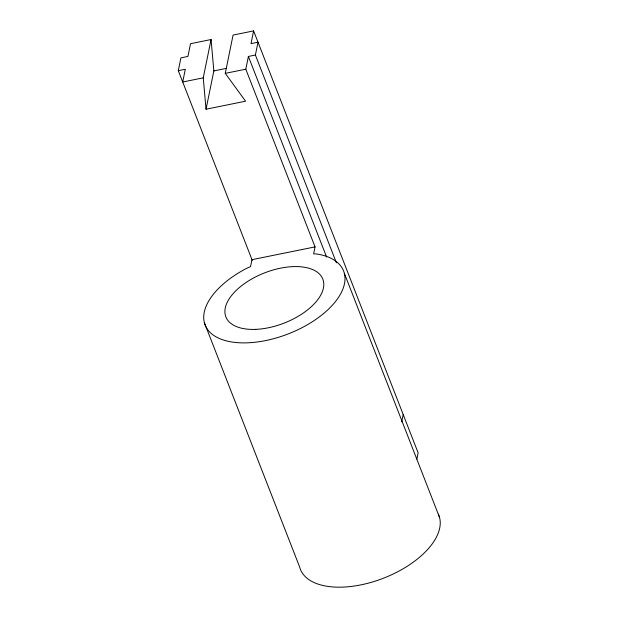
<?xml version="1.0" encoding="UTF-8"?>
<svg xmlns="http://www.w3.org/2000/svg" width="618" height="618" viewBox="0 0 618 618"><rect width="100%" height="100%" fill="white"/><g stroke="black" fill="none" stroke-linecap="round" stroke-linejoin="round"><path stroke-width="0.93" d="M416.856 459.151L418.139 452.863L253.612 30.9L233.079 35.064L225.261 73.364L245.57 101.197L206.033 109.224L203.252 77.829L211.062 39.529L190.529 43.7L187.926 56.423L180.904 57.899L178.293 70.668L252.291 260.448M206.033 109.224L213.851 70.923L211.062 39.529M315.049 246.891L251.959 259.684L250.537 266.636L246.852 268.227A74.314 38.494 -21.3 0 0 215.064 336.262A74.314 38.494 -21.3 0 0 322.457 314.477A74.314 38.494 -21.3 0 0 316.949 254.013L313.627 253.844L315.049 246.891L245.802 69.201L248.39 56.454L255.396 55.025L258.015 42.217L251.008 43.631L253.612 30.9M401.708 421.916L403.199 414.616M178.293 70.668L185.307 69.247L182.712 82.001L203.252 77.829M213.851 70.923L226.088 68.436M225.261 73.364L245.802 69.201M344.319 273.241L439.576 517.536M255.396 55.025L336.408 262.797M248.39 56.454L326.598 257.026M204.396 322.75L299.653 567.046A74.314 38.494 -21.3 0 0 382.65 578.525A74.314 38.494 -21.3 0 0 438.332 514.099M255.767 329.363A52.02 26.945 -21.3 0 0 323.33 280.672A52.02 26.945 -21.3 0 0 243.971 283.956A52.02 26.945 -21.3 0 0 255.767 329.363"/></g></svg>
